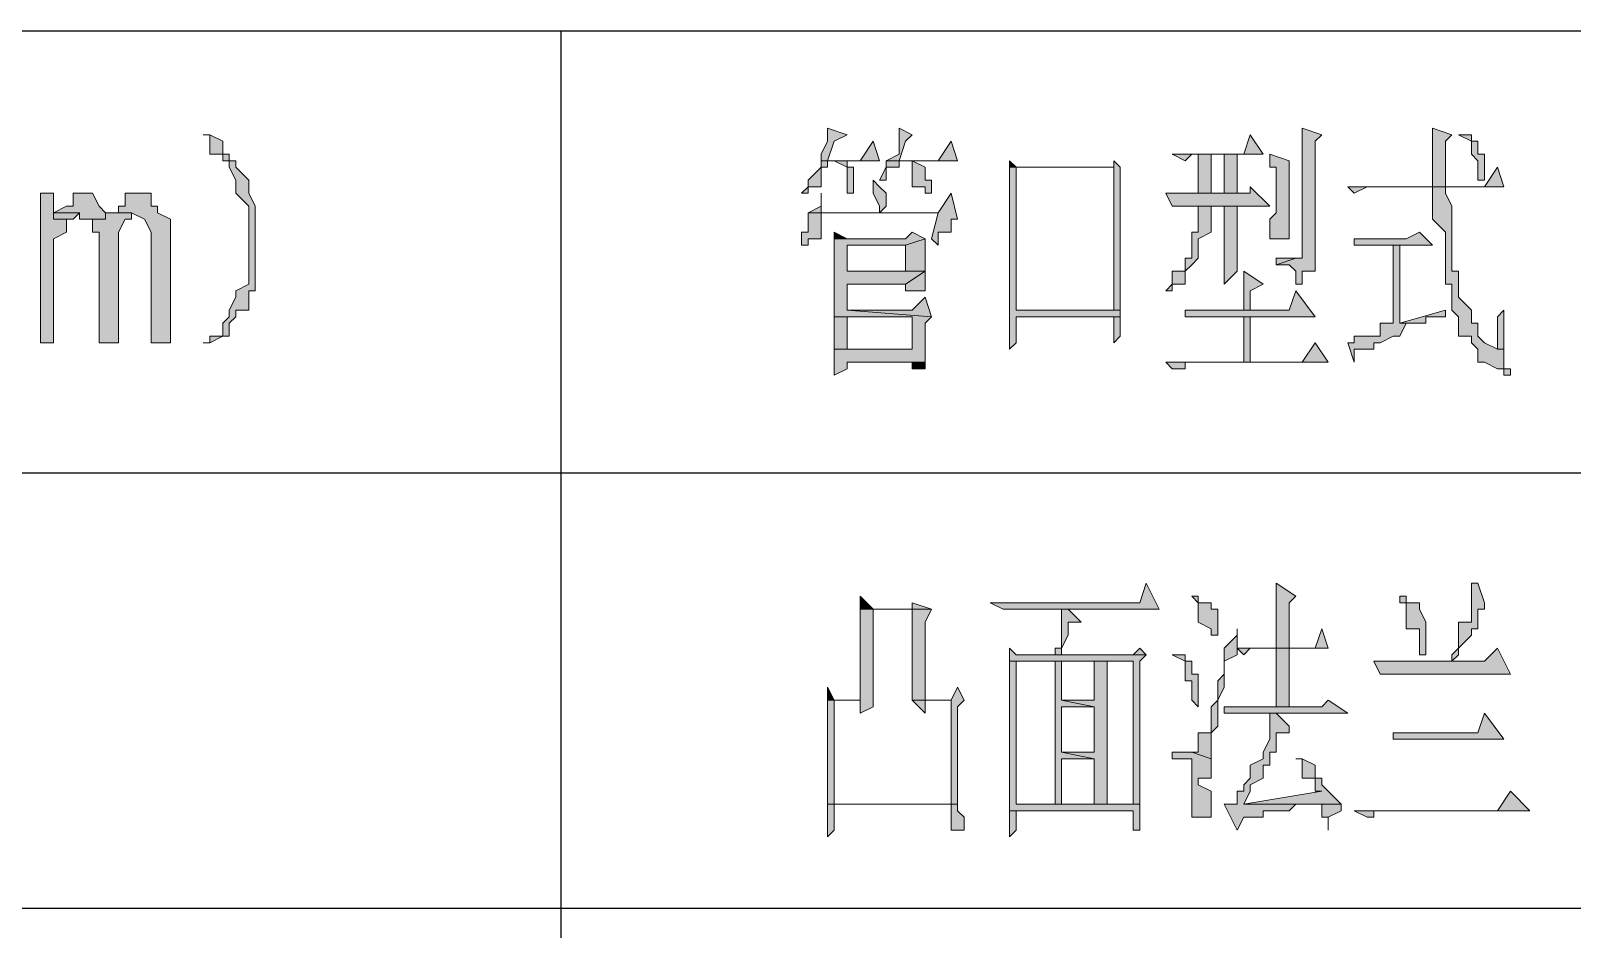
# Model space of a CAD drawing. Header units: millimetres. Extents: x 20 to 821, y 1 to 1134.
# Drawn here: x 694.53 to 737.19, y 788.5 to 813.38 of the extents above; entities that cross this region are included whole.
import ezdxf

# ---------------------------------------------------------------- set-up
doc = ezdxf.new("R2010")
doc.units = ezdxf.units.MM
doc.layers.add('1', color=7, linetype='Continuous')

msp = doc.modelspace()

# ---------------------------------------------------------------- hatches: boundary and pattern name
h = msp.add_hatch(color=0)
h.dxf.hatch_style = 2
h.paths.add_polyline_path([(716.58, 810.681732), (716.58, 810.321732), (716.4, 809.961732), (716.4, 809.781732), (716.58, 809.781732), (716.76, 810.321732), (717.12, 810.501732)])
h = msp.add_hatch(color=0)
h.dxf.hatch_style = 2
h.paths.add_polyline_path([(718.56, 810.681732), (718.56, 809.961732), (718.2, 809.781732), (718.56, 809.781732), (718.74, 810.321732), (718.92, 810.501732)])
h = msp.add_hatch(color=0)
h.dxf.hatch_style = 2
h.paths.add_polyline_path([(729.72, 810.681732), (729.72, 807.081732), (729.54, 807.081732), (729, 806.901732), (729.36, 806.901732), (729.54, 806.721732), (729.54, 806.361732), (729.72, 806.361732), (729.72, 806.721732), (730.08, 806.721732), (730.08, 810.321732), (730.26, 810.501732)])
h = msp.add_hatch(color=0)
h.dxf.hatch_style = 2
h.paths.add_polyline_path([(733.32, 810.681732), (733.32, 809.061732), (733.68, 809.061732), (733.68, 810.321732), (733.86, 810.501732)])
h = msp.add_hatch(color=0)
h.dxf.hatch_style = 2
h.paths.add_polyline_path([(699.3, 810.501732), (699.48, 810.501732), (699.48, 810.321732), (699.48, 809.961732), (699.84, 809.961732), (699.84, 809.781732), (700.02, 809.781732), (700.02, 809.601732), (700.2, 809.241732), (700.2, 808.881732), (700.56, 808.521732), (700.56, 807.621732), (700.56, 807.441732), (700.56, 806.361732), (700.2, 806.181732), (700.2, 806.001732), (700.02, 805.641732), (700.02, 805.461732), (699.84, 805.281732), (699.84, 804.921732), (699.48, 804.921732), (699.48, 804.741732), (699.3, 804.741732), (699.48, 804.741732), (699.84, 804.921732), (700.02, 804.921732), (700.02, 805.281732), (700.2, 805.461732), (700.2, 805.641732), (700.56, 805.641732), (700.56, 806.181732), (700.74, 806.181732), (700.74, 808.521732), (700.56, 808.881732), (700.56, 809.241732), (700.2, 809.601732), (700.2, 809.781732), (700.02, 809.781732), (700.02, 809.961732), (699.84, 809.961732), (699.84, 810.321732), (699.48, 810.501732)])
h = msp.add_hatch(color=0)
h.dxf.hatch_style = 2
h.paths.add_polyline_path([(717.84, 810.321732), (717.48, 809.781732), (716.4, 809.781732), (716.4, 809.601732), (716.04, 809.241732), (716.04, 809.061732), (715.86, 808.881732), (716.04, 808.881732), (716.04, 809.061732), (716.4, 809.061732), (716.4, 809.241732), (716.4, 809.601732), (716.58, 809.601732), (716.58, 809.781732), (716.76, 809.781732), (718.02, 809.781732)])
h = msp.add_hatch(color=0)
h.dxf.hatch_style = 2
h.paths.add_polyline_path([(720, 810.321732), (719.64, 809.781732), (718.2, 809.781732), (718.2, 809.601732), (718.02, 809.241732), (718.2, 809.241732), (718.2, 809.601732), (718.56, 809.601732), (718.56, 809.781732), (720.18, 809.781732)])
h = msp.add_hatch(color=0)
h.dxf.hatch_style = 2
h.paths.add_polyline_path([(728.28, 810.501732), (728.1, 809.961732), (726.12, 809.961732), (726.48, 809.781732), (726.66, 809.961732), (728.64, 809.961732)])
h = msp.add_hatch(color=0)
h.dxf.hatch_style = 2
h.paths.add_polyline_path([(734.04, 810.501732), (734.4, 810.321732), (734.4, 809.961732), (734.58, 809.781732), (734.58, 809.241732), (734.76, 809.241732), (734.76, 809.961732), (734.58, 809.961732), (734.58, 810.321732), (734.4, 810.321732), (734.4, 810.501732)])
h = msp.add_hatch(color=0)
h.dxf.hatch_style = 2
h.paths.add_polyline_path([(717.12, 809.781732), (716.76, 809.781732), (717.12, 809.601732), (717.12, 808.881732), (717.3, 808.881732), (717.3, 809.601732), (717.12, 809.601732)])
h = msp.add_hatch(color=0)
h.dxf.hatch_style = 2
h.paths.add_polyline_path([(718.92, 809.781732), (718.92, 809.061732), (719.28, 809.061732), (719.28, 808.881732), (719.46, 808.881732), (719.46, 809.241732), (719.28, 809.241732), (719.28, 809.601732)])
h = msp.add_hatch(color=0)
h.dxf.hatch_style = 2
h.paths.add_polyline_path([(724.5, 809.781732), (724.5, 809.601732), (721.8, 809.601732), (721.62, 809.601732), (724.5, 809.601732), (724.5, 805.641732), (721.8, 805.641732), (724.68, 805.641732), (724.68, 806.001732), (724.68, 809.601732)])
h = msp.add_hatch(color=0)
h.dxf.hatch_style = 2
h.paths.add_polyline_path([(721.62, 809.781732), (721.62, 809.601732), (721.8, 809.601732)])
h = msp.add_hatch(color=0)
h.dxf.hatch_style = 2
h.paths.add_polyline_path([(726.84, 809.961732), (726.84, 808.881732), (727.2, 808.881732), (727.2, 809.961732), (727.56, 809.961732)])
h = msp.add_hatch(color=0)
h.dxf.hatch_style = 2
h.paths.add_polyline_path([(727.92, 809.961732), (726.84, 809.961732), (727.56, 809.961732), (727.56, 808.881732), (727.92, 808.881732)])
h = msp.add_hatch(color=0)
h.dxf.hatch_style = 2
h.paths.add_polyline_path([(728.82, 809.961732), (728.82, 809.601732), (729, 809.601732), (729, 808.341732), (728.82, 808.161732), (728.82, 807.621732), (729.36, 807.621732), (729.36, 809.781732)])
h = msp.add_hatch(color=0)
h.dxf.hatch_style = 2
h.paths.add_polyline_path([(721.62, 809.601732), (721.62, 804.921732), (721.62, 804.561732), (721.8, 804.741732), (721.8, 805.461732), (724.5, 805.461732), (724.68, 805.461732), (724.68, 805.641732), (721.8, 805.641732), (721.8, 809.601732), (724.5, 809.601732)])
h = msp.add_hatch(color=0)
h.dxf.hatch_style = 2
h.paths.add_polyline_path([(735.12, 809.601732), (734.76, 809.061732), (730.98, 809.061732), (731.16, 808.881732), (731.52, 809.061732), (735.3, 809.061732)])
h = msp.add_hatch(color=0)
h.dxf.hatch_style = 2
h.paths.add_polyline_path([(695.16, 808.881732), (694.8, 808.881732), (694.8, 804.741732), (695.16, 804.741732), (695.16, 806.901732), (695.16, 807.621732), (695.52, 807.801732), (695.52, 808.161732), (695.7, 808.161732), (695.16, 808.161732)])
h = msp.add_hatch(color=0)
h.dxf.hatch_style = 2
h.paths.add_polyline_path([(695.88, 808.881732), (695.7, 808.881732), (695.7, 808.521732), (695.52, 808.521732), (695.16, 808.341732), (695.88, 808.341732), (695.88, 808.161732), (696.6, 808.161732), (696.6, 808.341732), (696.42, 808.521732), (696.24, 808.881732)])
h = msp.add_hatch(color=0)
h.dxf.hatch_style = 2
h.paths.add_polyline_path([(697.68, 808.881732), (697.14, 808.881732), (697.14, 808.521732), (696.96, 808.521732), (696.96, 808.341732), (696.6, 808.341732), (697.32, 808.341732), (697.68, 808.161732), (697.86, 807.801732), (697.86, 804.741732), (698.4, 804.741732), (698.4, 808.161732), (698.04, 808.341732), (698.04, 808.521732), (697.86, 808.521732), (697.86, 808.881732)])
h = msp.add_hatch(color=0)
h.dxf.hatch_style = 2
h.paths.add_polyline_path([(716.4, 808.881732), (716.4, 808.521732), (716.04, 808.341732), (716.4, 808.341732)])
h = msp.add_hatch(color=0)
h.dxf.hatch_style = 2
h.paths.add_polyline_path([(720, 808.881732), (719.64, 808.341732), (716.04, 808.341732), (719.64, 808.341732), (719.46, 807.621732), (719.64, 807.441732), (719.64, 807.801732), (720, 807.801732), (720, 808.161732), (720.18, 808.161732)])
h = msp.add_hatch(color=0)
h.dxf.hatch_style = 2
h.paths.add_polyline_path([(717.84, 809.241732), (717.84, 808.881732), (718.02, 808.521732), (718.02, 808.341732), (718.2, 808.521732), (718.2, 808.881732), (718.02, 809.061732)])
h = msp.add_hatch(color=0)
h.dxf.hatch_style = 2
h.paths.add_polyline_path([(728.28, 809.061732), (728.28, 808.881732), (727.92, 808.881732), (725.94, 808.881732), (726.12, 808.521732), (728.82, 808.521732)])
h = msp.add_hatch(color=0)
h.dxf.hatch_style = 2
h.paths.add_polyline_path([(733.68, 809.061732), (733.32, 809.061732), (733.32, 808.881732), (733.32, 808.161732), (733.68, 807.801732), (733.68, 806.361732), (733.86, 806.361732), (733.86, 805.641732), (734.04, 805.461732), (734.04, 805.281732), (734.04, 804.921732), (734.4, 804.921732), (734.4, 804.741732), (734.58, 804.561732), (734.58, 804.201732), (734.76, 804.201732), (735.12, 804.021732), (735.3, 804.021732), (735.3, 803.841732), (735.48, 803.841732), (735.48, 804.021732), (735.3, 804.021732), (735.3, 804.201732), (735.3, 804.561732), (735.12, 804.561732), (734.76, 804.741732), (734.58, 804.921732), (734.58, 805.281732), (734.4, 805.281732), (734.4, 805.641732), (734.04, 806.001732), (734.04, 806.721732), (733.86, 806.721732), (733.86, 808.521732), (733.68, 808.881732)])
h = msp.add_hatch(color=0)
h.dxf.hatch_style = 2
h.paths.add_polyline_path([(727.2, 808.521732), (726.84, 808.521732), (726.84, 808.341732), (726.84, 807.801732), (726.66, 807.801732), (726.66, 807.081732), (726.48, 807.081732), (726.48, 806.721732), (726.12, 806.721732), (726.12, 806.361732), (725.94, 806.181732), (726.12, 806.181732), (726.12, 806.361732), (726.48, 806.361732), (726.48, 806.721732), (726.66, 806.901732), (726.84, 807.081732), (726.84, 807.621732), (727.2, 807.801732)])
h = msp.add_hatch(color=0)
h.dxf.hatch_style = 2
h.paths.add_polyline_path([(727.92, 808.521732), (727.56, 808.521732), (727.56, 807.621732), (727.56, 806.361732), (727.92, 806.721732)])
h = msp.add_hatch(color=0)
h.dxf.hatch_style = 2
h.paths.add_polyline_path([(695.16, 808.341732), (695.16, 808.161732), (695.7, 808.161732), (695.88, 808.341732)])
h = msp.add_hatch(color=0)
h.dxf.hatch_style = 2
h.paths.add_polyline_path([(696.6, 808.341732), (696.6, 808.161732), (696.24, 808.161732), (696.24, 807.801732), (696.42, 807.801732), (696.42, 804.741732), (696.96, 804.741732), (696.96, 807.801732), (697.14, 808.161732), (697.32, 808.161732), (697.32, 808.341732)])
h = msp.add_hatch(color=0)
h.dxf.hatch_style = 2
h.paths.add_polyline_path([(716.04, 808.341732), (716.04, 807.801732), (715.86, 807.801732), (715.86, 807.441732), (716.04, 807.441732), (716.04, 807.621732), (716.4, 807.621732), (716.4, 808.341732), (719.64, 808.341732)])
h = msp.add_hatch(color=0)
h.dxf.hatch_style = 2
h.paths.add_polyline_path([(716.76, 807.801732), (716.76, 807.621732), (717.12, 807.621732)])
h = msp.add_hatch(color=0)
h.dxf.hatch_style = 2
h.paths.add_polyline_path([(718.92, 807.801732), (718.74, 807.621732), (716.76, 807.621732), (716.76, 807.441732), (716.76, 805.461732), (718.92, 805.461732), (718.92, 804.561732), (717.12, 804.561732), (716.76, 804.561732), (716.76, 804.201732), (716.76, 803.841732), (717.12, 804.021732), (717.12, 804.201732), (718.92, 804.201732), (719.28, 804.201732), (719.28, 804.561732), (719.28, 805.281732), (719.46, 805.461732), (717.12, 805.641732), (717.12, 806.361732), (718.74, 806.361732), (719.28, 806.721732), (717.12, 806.721732), (717.12, 807.441732), (718.74, 807.441732), (719.28, 807.621732)])
h = msp.add_hatch(color=0)
h.dxf.hatch_style = 2
h.paths.add_polyline_path([(719.28, 807.621732), (718.74, 807.441732), (718.74, 806.721732), (717.12, 806.721732), (719.28, 806.721732), (719.28, 807.441732)])
h = msp.add_hatch(color=0)
h.dxf.hatch_style = 2
h.paths.add_polyline_path([(732.96, 807.801732), (732.6, 807.621732), (731.16, 807.621732), (731.16, 807.441732), (733.32, 807.441732)])
h = msp.add_hatch(color=0)
h.dxf.hatch_style = 2
h.paths.add_polyline_path([(732.42, 807.441732), (732.24, 807.441732), (732.24, 805.281732), (731.88, 805.281732), (731.88, 804.921732), (731.16, 804.921732), (731.16, 804.741732), (730.98, 804.741732), (731.16, 804.201732), (731.16, 804.561732), (731.52, 804.561732), (731.7, 804.561732), (731.7, 804.741732), (731.88, 804.741732), (732.24, 804.921732), (732.42, 804.921732), (732.6, 805.281732), (732.96, 805.281732), (732.42, 805.281732)])
h = msp.add_hatch(color=0)
h.dxf.hatch_style = 2
h.paths.add_polyline_path([(719.28, 806.721732), (718.74, 806.361732), (718.74, 806.181732), (719.28, 806.181732)])
h = msp.add_hatch(color=0)
h.dxf.hatch_style = 2
h.paths.add_polyline_path([(728.1, 806.721732), (728.1, 805.641732), (728.28, 805.641732), (728.28, 806.181732), (728.64, 806.361732)])
h = msp.add_hatch(color=0)
h.dxf.hatch_style = 2
h.paths.add_polyline_path([(729, 807.081732), (729, 806.901732), (729.54, 807.081732)])
h = msp.add_hatch(color=0)
h.dxf.hatch_style = 2
h.paths.add_polyline_path([(719.28, 806.001732), (718.92, 805.641732), (717.12, 805.641732), (719.46, 805.461732)])
h = msp.add_hatch(color=0)
h.dxf.hatch_style = 2
h.paths.add_polyline_path([(729.54, 806.181732), (729.36, 805.641732), (726.48, 805.641732), (726.48, 805.461732), (730.08, 805.461732)])
h = msp.add_hatch(color=0)
h.dxf.hatch_style = 2
h.paths.add_polyline_path([(716.76, 805.461732), (716.76, 804.561732), (717.12, 804.561732), (717.12, 805.461732), (718.92, 805.461732)])
h = msp.add_hatch(color=0)
h.dxf.hatch_style = 2
h.paths.add_polyline_path([(724.68, 805.461732), (724.5, 805.461732), (724.5, 804.741732), (724.68, 804.921732)])
h = msp.add_hatch(color=0)
h.dxf.hatch_style = 2
h.paths.add_polyline_path([(728.1, 804.201732), (728.28, 804.201732), (728.28, 805.461732), (728.1, 805.461732)])
h = msp.add_hatch(color=0)
h.dxf.hatch_style = 2
h.paths.add_polyline_path([(733.68, 805.641732), (732.42, 805.281732), (733.14, 805.281732), (733.14, 805.461732), (733.68, 805.461732)])
h = msp.add_hatch(color=0)
h.dxf.hatch_style = 2
h.paths.add_polyline_path([(735.3, 805.641732), (735.12, 805.461732), (735.12, 804.561732), (735.3, 804.561732)])
h = msp.add_hatch(color=0)
h.dxf.hatch_style = 2
h.paths.add_polyline_path([(730.08, 804.741732), (729.72, 804.201732), (725.94, 804.201732), (726.12, 804.021732), (726.48, 804.021732), (726.48, 804.201732), (730.44, 804.201732)])
h = msp.add_hatch(color=0)
h.dxf.hatch_style = 2
h.paths.add_polyline_path([(719.28, 804.201732), (718.92, 804.201732), (718.92, 804.021732), (719.28, 804.021732)])
h = msp.add_hatch(color=0)
h.dxf.hatch_style = 2
h.paths.add_polyline_path([(725.4, 798.081732), (725.22, 797.541732), (721.08, 797.541732), (721.44, 797.361732), (725.76, 797.361732)])
h = msp.add_hatch(color=0)
h.dxf.hatch_style = 2
h.paths.add_polyline_path([(729, 798.081732), (729, 796.281732), (729.36, 796.281732), (729.36, 797.541732), (729.54, 797.721732)])
h = msp.add_hatch(color=0)
h.dxf.hatch_style = 2
h.paths.add_polyline_path([(734.58, 798.081732), (734.4, 798.081732), (734.4, 797.721732), (734.4, 797.001732), (734.04, 797.001732), (734.04, 796.281732), (733.86, 796.101732), (733.86, 795.921732), (734.04, 796.101732), (734.04, 796.281732), (734.4, 796.641732), (734.4, 796.821732), (734.58, 796.821732), (734.58, 797.361732), (734.76, 797.361732), (734.76, 797.541732)])
h = msp.add_hatch(color=0)
h.dxf.hatch_style = 2
h.paths.add_polyline_path([(718.92, 797.541732), (718.92, 797.361732), (717.84, 797.361732), (717.48, 797.361732), (717.48, 797.001732), (717.48, 794.841732), (716.76, 794.841732), (716.58, 794.841732), (717.48, 794.841732), (717.48, 794.481732), (717.84, 794.661732), (717.84, 797.361732), (718.92, 797.361732), (719.46, 797.361732)])
h = msp.add_hatch(color=0)
h.dxf.hatch_style = 2
h.paths.add_polyline_path([(717.48, 797.721732), (717.48, 797.361732), (717.84, 797.361732)])
h = msp.add_hatch(color=0)
h.dxf.hatch_style = 2
h.paths.add_polyline_path([(719.46, 797.361732), (718.92, 797.361732), (718.92, 794.841732), (719.28, 794.841732), (719.28, 797.001732)])
h = msp.add_hatch(color=0)
h.dxf.hatch_style = 2
h.paths.add_polyline_path([(723.24, 797.361732), (723.06, 797.361732), (723.06, 797.001732), (723.06, 796.281732), (722.88, 796.281732), (722.88, 796.101732), (723.06, 796.101732), (723.06, 796.281732), (723.24, 796.641732), (723.24, 797.001732), (723.6, 797.001732)])
h = msp.add_hatch(color=0)
h.dxf.hatch_style = 2
h.paths.add_polyline_path([(726.66, 797.721732), (726.84, 797.541732), (726.84, 797.001732), (727.2, 796.821732), (727.2, 796.641732), (727.38, 796.641732), (727.38, 797.361732), (727.2, 797.361732), (727.2, 797.541732), (726.84, 797.541732), (726.84, 797.721732)])
h = msp.add_hatch(color=0)
h.dxf.hatch_style = 2
h.paths.add_polyline_path([(732.42, 797.721732), (732.42, 797.541732), (732.6, 797.541732), (732.6, 796.821732), (732.96, 796.821732), (732.96, 796.101732), (733.14, 796.101732), (733.14, 797.001732), (732.96, 797.361732), (732.96, 797.541732), (732.6, 797.541732), (732.6, 797.721732)])
h = msp.add_hatch(color=0)
h.dxf.hatch_style = 2
h.paths.add_polyline_path([(727.92, 796.821732), (727.92, 796.641732), (727.56, 796.281732), (727.56, 795.561732), (727.38, 795.381732), (727.38, 794.841732), (727.2, 794.661732), (727.2, 793.941732), (726.84, 793.941732), (726.84, 793.401732), (726.66, 793.401732), (727.2, 793.221732), (727.2, 793.941732), (727.38, 794.121732), (727.38, 794.841732), (727.56, 795.201732), (727.56, 795.921732), (727.92, 796.101732)])
h = msp.add_hatch(color=0)
h.dxf.hatch_style = 2
h.paths.add_polyline_path([(730.26, 796.821732), (730.08, 796.281732), (727.92, 796.281732), (728.1, 796.101732), (728.28, 796.281732), (730.44, 796.281732)])
h = msp.add_hatch(color=0)
h.dxf.hatch_style = 2
h.paths.add_polyline_path([(721.62, 796.281732), (721.62, 795.921732), (723.96, 795.921732), (725.04, 795.921732), (725.04, 791.961732), (724.32, 791.961732), (725.22, 791.961732), (725.22, 794.661732), (725.22, 794.841732), (725.22, 795.921732), (725.4, 796.101732), (721.8, 796.101732)])
h = msp.add_hatch(color=0)
h.dxf.hatch_style = 2
h.paths.add_polyline_path([(725.22, 796.281732), (725.04, 796.101732), (721.8, 796.101732), (725.4, 796.101732)])
h = msp.add_hatch(color=0)
h.dxf.hatch_style = 2
h.paths.add_polyline_path([(726.12, 796.101732), (726.48, 795.921732), (726.48, 795.381732), (726.66, 795.381732), (726.66, 794.841732), (726.84, 794.661732), (726.84, 795.561732), (726.66, 795.561732), (726.66, 795.921732), (726.48, 795.921732), (726.48, 796.101732)])
h = msp.add_hatch(color=0)
h.dxf.hatch_style = 2
h.paths.add_polyline_path([(729, 794.661732), (729.36, 794.661732), (729.36, 796.281732), (729, 796.281732)])
h = msp.add_hatch(color=0)
h.dxf.hatch_style = 2
h.paths.add_polyline_path([(735.12, 796.281732), (734.76, 795.921732), (731.7, 795.921732), (731.88, 795.561732), (735.48, 795.561732)])
h = msp.add_hatch(color=0)
h.dxf.hatch_style = 2
h.paths.add_polyline_path([(721.62, 795.921732), (721.62, 791.781732), (725.04, 791.781732), (725.04, 791.241732), (725.22, 791.241732), (725.22, 791.601732), (725.22, 791.961732), (724.32, 791.961732), (721.8, 791.961732), (721.8, 795.921732), (723.96, 795.921732)])
h = msp.add_hatch(color=0)
h.dxf.hatch_style = 2
h.paths.add_polyline_path([(723.06, 795.921732), (722.88, 795.921732), (722.88, 791.961732), (721.8, 791.961732), (723.06, 791.961732), (723.06, 793.221732), (723.96, 793.221732), (723.06, 793.401732), (723.06, 794.661732), (723.96, 794.661732), (723.06, 794.841732)])
h = msp.add_hatch(color=0)
h.dxf.hatch_style = 2
h.paths.add_polyline_path([(723.96, 795.921732), (723.96, 794.841732), (723.06, 794.841732), (723.96, 794.661732), (723.96, 793.401732), (723.06, 793.401732), (723.96, 793.221732), (723.96, 791.961732), (723.06, 791.961732), (724.32, 791.961732), (724.32, 795.921732), (725.04, 795.921732)])
h = msp.add_hatch(color=0)
h.dxf.hatch_style = 2
h.paths.add_polyline_path([(716.58, 795.201732), (716.58, 794.841732), (716.76, 794.841732)])
h = msp.add_hatch(color=0)
h.dxf.hatch_style = 2
h.paths.add_polyline_path([(720.18, 795.201732), (720, 794.841732), (718.92, 794.841732), (720, 794.841732), (720, 791.961732), (716.76, 791.961732), (720.18, 791.961732), (720.18, 792.321732), (720.18, 794.661732), (720.36, 794.841732)])
h = msp.add_hatch(color=0)
h.dxf.hatch_style = 2
h.paths.add_polyline_path([(716.58, 794.841732), (716.58, 791.961732), (720, 791.961732), (720, 791.241732), (720.36, 791.241732), (720.36, 791.601732), (720.18, 791.781732), (720.18, 791.961732), (716.76, 791.961732), (716.76, 794.841732), (717.48, 794.841732)])
h = msp.add_hatch(color=0)
h.dxf.hatch_style = 2
h.paths.add_polyline_path([(718.92, 794.841732), (719.28, 794.481732), (719.28, 794.841732), (720, 794.841732)])
h = msp.add_hatch(color=0)
h.dxf.hatch_style = 2
h.paths.add_polyline_path([(730.44, 794.841732), (730.26, 794.661732), (727.56, 794.661732), (727.56, 794.481732), (730.98, 794.481732)])
h = msp.add_hatch(color=0)
h.dxf.hatch_style = 2
h.paths.add_polyline_path([(729, 794.481732), (728.82, 794.481732), (728.82, 794.121732), (728.82, 793.761732), (728.64, 793.401732), (728.64, 793.221732), (728.28, 793.041732), (728.28, 792.681732), (728.1, 792.501732), (728.1, 792.321732), (727.92, 792.321732), (727.92, 791.961732), (727.56, 791.961732), (727.92, 791.241732), (728.1, 791.601732), (728.64, 791.601732), (728.64, 791.781732), (729.36, 791.781732), (729.54, 791.961732), (729.72, 791.961732), (728.1, 791.961732), (728.28, 792.321732), (728.28, 792.501732), (728.64, 792.681732), (728.64, 793.041732), (728.82, 793.041732), (728.82, 793.401732), (729, 793.401732), (729, 793.941732), (729.36, 793.941732), (729.36, 794.121732)])
h = msp.add_hatch(color=0)
h.dxf.hatch_style = 2
h.paths.add_polyline_path([(734.76, 794.481732), (734.58, 793.941732), (732.24, 793.941732), (732.24, 793.761732), (735.3, 793.761732)])
h = msp.add_hatch(color=0)
h.dxf.hatch_style = 2
h.paths.add_polyline_path([(726.12, 793.401732), (726.12, 793.221732), (726.48, 793.221732), (726.66, 793.221732), (726.66, 793.041732), (726.66, 791.601732), (726.84, 791.601732), (727.2, 791.601732), (727.2, 791.781732), (727.2, 792.321732), (726.84, 792.501732), (726.84, 792.681732), (727.2, 792.681732), (727.2, 793.221732), (726.66, 793.401732)])
h = msp.add_hatch(color=0)
h.dxf.hatch_style = 2
h.paths.add_polyline_path([(729.54, 793.221732), (729.72, 793.221732), (729.72, 793.041732), (729.72, 792.681732), (730.08, 792.681732), (730.08, 792.321732), (730.26, 792.321732), (728.1, 791.961732), (730.8, 791.961732), (730.44, 792.321732), (730.26, 792.501732), (730.26, 792.681732), (730.08, 792.681732), (730.08, 793.041732), (729.72, 793.221732)])
h = msp.add_hatch(color=0)
h.dxf.hatch_style = 2
h.paths.add_polyline_path([(735.48, 792.321732), (735.12, 791.781732), (731.16, 791.781732), (731.52, 791.601732), (731.7, 791.601732), (731.7, 791.781732), (736.02, 791.781732)])
h = msp.add_hatch(color=0)
h.dxf.hatch_style = 2
h.paths.add_polyline_path([(716.58, 791.961732), (716.58, 791.061732), (716.76, 791.241732), (716.76, 791.961732), (720, 791.961732)])
h = msp.add_hatch(color=0)
h.dxf.hatch_style = 2
h.paths.add_polyline_path([(721.62, 791.781732), (721.62, 791.061732), (721.8, 791.241732), (721.8, 791.781732), (725.04, 791.781732)])
h = msp.add_hatch(color=0)
h.dxf.hatch_style = 2
h.paths.add_polyline_path([(730.8, 791.961732), (730.26, 791.961732), (730.26, 791.781732), (730.26, 791.601732), (730.44, 791.601732), (730.44, 791.241732), (730.44, 791.601732), (730.8, 791.781732)])

# ---------------------------------------------------------------- linework, layer by layer
at = {"layer": '1', "color": 0, "lineweight": 25}
for points in [[(557.64, 813.381732), (821.16, 813.381732)], [(709.2, 813.381732), (709.2, 728.061732)], [(557.64, 801.141732), (821.16, 801.141732)], [(557.64, 789.081732), (821.16, 789.081732)]]:
    msp.add_lwpolyline(points, dxfattribs=at)
at = {"layer": '1', "color": 0, "lineweight": 5}
for points in [[(716.58, 810.681732), (716.58, 810.321732), (716.4, 809.961732), (716.4, 809.781732), (716.58, 809.781732), (716.76, 810.321732), (717.12, 810.501732), (716.58, 810.681732)], [(718.56, 810.681732), (718.56, 809.961732), (718.2, 809.781732), (718.56, 809.781732), (718.74, 810.321732), (718.92, 810.501732), (718.56, 810.681732)], [(729.72, 810.681732), (729.72, 807.081732), (729.54, 807.081732), (729, 806.901732), (729.36, 806.901732), (729.54, 806.721732), (729.54, 806.361732), (729.72, 806.361732), (729.72, 806.721732), (730.08, 806.721732), (730.08, 810.321732), (730.26, 810.501732), (729.72, 810.681732)], [(733.32, 810.681732), (733.32, 809.061732), (733.68, 809.061732), (733.68, 810.321732), (733.86, 810.501732), (733.32, 810.681732)], [(699.3, 810.501732), (699.48, 810.501732), (699.48, 810.321732), (699.48, 809.961732), (699.84, 809.961732), (699.84, 809.781732), (700.02, 809.781732), (700.02, 809.601732), (700.2, 809.241732), (700.2, 808.881732), (700.56, 808.521732), (700.56, 807.621732), (700.56, 807.441732), (700.56, 806.361732), (700.2, 806.181732), (700.2, 806.001732), (700.02, 805.641732), (700.02, 805.461732), (699.84, 805.281732), (699.84, 804.921732), (699.48, 804.921732), (699.48, 804.741732), (699.3, 804.741732), (699.48, 804.741732), (699.84, 804.921732), (700.02, 804.921732), (700.02, 805.281732), (700.2, 805.461732), (700.2, 805.641732), (700.56, 805.641732), (700.56, 806.181732), (700.74, 806.181732), (700.74, 808.521732), (700.56, 808.881732), (700.56, 809.241732), (700.2, 809.601732), (700.2, 809.781732), (700.02, 809.781732), (700.02, 809.961732), (699.84, 809.961732), (699.84, 810.321732), (699.48, 810.501732), (699.3, 810.501732)], [(717.84, 810.321732), (717.48, 809.781732), (716.4, 809.781732), (716.4, 809.601732), (716.04, 809.241732), (716.04, 809.061732), (715.86, 808.881732), (716.04, 808.881732), (716.04, 809.061732), (716.4, 809.061732), (716.4, 809.241732), (716.4, 809.601732), (716.58, 809.601732), (716.58, 809.781732), (716.76, 809.781732), (718.02, 809.781732), (717.84, 810.321732)], [(720, 810.321732), (719.64, 809.781732), (718.2, 809.781732), (718.2, 809.601732), (718.02, 809.241732), (718.2, 809.241732), (718.2, 809.601732), (718.56, 809.601732), (718.56, 809.781732), (720.18, 809.781732), (720, 810.321732)], [(728.28, 810.501732), (728.1, 809.961732), (726.12, 809.961732), (726.48, 809.781732), (726.66, 809.961732), (728.64, 809.961732), (728.28, 810.501732)], [(734.04, 810.501732), (734.4, 810.321732), (734.4, 809.961732), (734.58, 809.781732), (734.58, 809.241732), (734.76, 809.241732), (734.76, 809.961732), (734.58, 809.961732), (734.58, 810.321732), (734.4, 810.321732), (734.4, 810.501732), (734.04, 810.501732)], [(717.12, 809.781732), (716.76, 809.781732), (717.12, 809.601732), (717.12, 808.881732), (717.3, 808.881732), (717.3, 809.601732), (717.12, 809.601732), (717.12, 809.781732)], [(718.92, 809.781732), (718.92, 809.061732), (719.28, 809.061732), (719.28, 808.881732), (719.46, 808.881732), (719.46, 809.241732), (719.28, 809.241732), (719.28, 809.601732), (718.92, 809.781732)], [(724.5, 809.781732), (724.5, 809.601732), (721.8, 809.601732), (721.62, 809.601732), (724.5, 809.601732), (724.5, 805.641732), (721.8, 805.641732), (724.68, 805.641732), (724.68, 806.001732), (724.68, 809.601732), (724.5, 809.781732)], [(721.62, 809.781732), (721.62, 809.601732), (721.8, 809.601732), (721.62, 809.781732)], [(726.84, 809.961732), (726.84, 808.881732), (727.2, 808.881732), (727.2, 809.961732), (727.56, 809.961732), (726.84, 809.961732)], [(727.92, 809.961732), (726.84, 809.961732), (727.56, 809.961732), (727.56, 808.881732), (727.92, 808.881732), (727.92, 809.961732)], [(728.82, 809.961732), (728.82, 809.601732), (729, 809.601732), (729, 808.341732), (728.82, 808.161732), (728.82, 807.621732), (729.36, 807.621732), (729.36, 809.781732), (728.82, 809.961732)], [(721.62, 809.601732), (721.62, 804.921732), (721.62, 804.921732), (721.62, 804.561732), (721.8, 804.741732), (721.8, 805.461732), (724.5, 805.461732), (724.68, 805.461732), (724.68, 805.641732), (721.8, 805.641732), (721.8, 809.601732), (724.5, 809.601732), (721.62, 809.601732)], [(735.12, 809.601732), (734.76, 809.061732), (730.98, 809.061732), (731.16, 808.881732), (731.52, 809.061732), (735.3, 809.061732), (735.12, 809.601732)], [(695.16, 808.881732), (694.8, 808.881732), (694.8, 804.741732), (695.16, 804.741732), (695.16, 806.901732), (695.16, 807.621732), (695.52, 807.801732), (695.52, 808.161732), (695.7, 808.161732), (695.16, 808.161732), (695.16, 808.881732)], [(695.88, 808.881732), (695.7, 808.881732), (695.7, 808.521732), (695.52, 808.521732), (695.16, 808.341732), (695.88, 808.341732), (695.88, 808.161732), (696.6, 808.161732), (696.6, 808.341732), (696.42, 808.521732), (696.24, 808.881732), (695.88, 808.881732)], [(697.68, 808.881732), (697.14, 808.881732), (697.14, 808.521732), (696.96, 808.521732), (696.96, 808.341732), (696.6, 808.341732), (697.32, 808.341732), (697.68, 808.161732), (697.86, 807.801732), (697.86, 804.741732), (698.4, 804.741732), (698.4, 808.161732), (698.4, 808.161732), (698.04, 808.341732), (698.04, 808.521732), (697.86, 808.521732), (697.86, 808.881732), (697.68, 808.881732)], [(716.4, 808.881732), (716.4, 808.521732), (716.04, 808.341732), (716.4, 808.341732), (716.4, 808.881732)], [(720, 808.881732), (719.64, 808.341732), (716.04, 808.341732), (719.64, 808.341732), (719.46, 807.621732), (719.64, 807.441732), (719.64, 807.801732), (720, 807.801732), (720, 808.161732), (720.18, 808.161732), (720, 808.881732)], [(717.84, 809.241732), (717.84, 808.881732), (718.02, 808.521732), (718.02, 808.341732), (718.2, 808.521732), (718.2, 808.881732), (718.02, 809.061732), (717.84, 809.241732)], [(728.28, 809.061732), (728.28, 808.881732), (727.92, 808.881732), (725.94, 808.881732), (726.12, 808.521732), (728.82, 808.521732), (728.28, 809.061732)], [(733.68, 809.061732), (733.32, 809.061732), (733.32, 808.881732), (733.32, 808.161732), (733.68, 807.801732), (733.68, 806.361732), (733.86, 806.361732), (733.86, 805.641732), (734.04, 805.461732), (734.04, 805.281732), (734.04, 805.281732), (734.04, 804.921732), (734.4, 804.921732), (734.4, 804.741732), (734.58, 804.561732), (734.58, 804.201732), (734.76, 804.201732), (735.12, 804.021732), (735.3, 804.021732), (735.3, 803.841732), (735.48, 803.841732), (735.48, 804.021732), (735.3, 804.021732), (735.3, 804.201732), (735.3, 804.561732), (735.12, 804.561732), (734.76, 804.741732), (734.58, 804.921732), (734.58, 805.281732), (734.4, 805.281732), (734.4, 805.641732), (734.04, 806.001732), (734.04, 806.721732), (733.86, 806.721732), (733.86, 808.521732), (733.68, 808.881732), (733.68, 809.061732)], [(727.2, 808.521732), (726.84, 808.521732), (726.84, 808.341732), (726.84, 807.801732), (726.66, 807.801732), (726.66, 807.081732), (726.48, 807.081732), (726.48, 806.721732), (726.12, 806.721732), (726.12, 806.361732), (725.94, 806.181732), (726.12, 806.181732), (726.12, 806.361732), (726.48, 806.361732), (726.48, 806.721732), (726.66, 806.901732), (726.84, 807.081732), (726.84, 807.621732), (727.2, 807.801732), (727.2, 808.521732)], [(727.92, 808.521732), (727.56, 808.521732), (727.56, 807.621732), (727.56, 806.361732), (727.92, 806.721732), (727.92, 808.521732)], [(695.16, 808.341732), (695.16, 808.161732), (695.7, 808.161732), (695.88, 808.341732), (695.16, 808.341732)], [(696.6, 808.341732), (696.6, 808.161732), (696.24, 808.161732), (696.24, 807.801732), (696.42, 807.801732), (696.42, 804.741732), (696.96, 804.741732), (696.96, 807.801732), (697.14, 808.161732), (697.32, 808.161732), (697.32, 808.341732), (696.6, 808.341732)], [(716.04, 808.341732), (716.04, 807.801732), (715.86, 807.801732), (715.86, 807.441732), (716.04, 807.441732), (716.04, 807.621732), (716.4, 807.621732), (716.4, 808.341732), (719.64, 808.341732), (716.04, 808.341732)], [(716.76, 807.801732), (716.76, 807.621732), (717.12, 807.621732), (716.76, 807.801732)], [(718.92, 807.801732), (718.74, 807.621732), (716.76, 807.621732), (716.76, 807.441732), (716.76, 805.461732), (718.92, 805.461732), (718.92, 804.561732), (717.12, 804.561732), (716.76, 804.561732), (716.76, 804.201732), (716.76, 803.841732), (717.12, 804.021732), (717.12, 804.201732), (718.92, 804.201732), (719.28, 804.201732), (719.28, 804.561732), (719.28, 805.281732), (719.46, 805.461732), (717.12, 805.641732), (717.12, 806.361732), (718.74, 806.361732), (719.28, 806.721732), (717.12, 806.721732), (717.12, 807.441732), (718.74, 807.441732), (719.28, 807.621732), (718.92, 807.801732)], [(719.28, 807.621732), (718.74, 807.441732), (718.74, 806.721732), (717.12, 806.721732), (719.28, 806.721732), (719.28, 807.441732), (719.28, 807.621732)], [(732.96, 807.801732), (732.6, 807.621732), (731.16, 807.621732), (731.16, 807.441732), (733.32, 807.441732), (732.96, 807.801732)], [(732.42, 807.441732), (732.24, 807.441732), (732.24, 805.281732), (731.88, 805.281732), (731.88, 804.921732), (731.16, 804.921732), (731.16, 804.741732), (730.98, 804.741732), (731.16, 804.201732), (731.16, 804.561732), (731.52, 804.561732), (731.7, 804.561732), (731.7, 804.741732), (731.88, 804.741732), (732.24, 804.921732), (732.24, 804.921732), (732.42, 804.921732), (732.6, 805.281732), (732.96, 805.281732), (732.42, 805.281732), (732.42, 807.441732)], [(719.28, 806.721732), (718.74, 806.361732), (718.74, 806.181732), (719.28, 806.181732), (719.28, 806.721732)], [(728.1, 806.721732), (728.1, 805.641732), (728.28, 805.641732), (728.28, 806.181732), (728.64, 806.361732), (728.1, 806.721732)], [(729, 807.081732), (729, 806.901732), (729.54, 807.081732), (729, 807.081732)], [(719.28, 806.001732), (718.92, 805.641732), (717.12, 805.641732), (719.46, 805.461732), (719.28, 806.001732)], [(729.54, 806.181732), (729.36, 805.641732), (726.48, 805.641732), (726.48, 805.461732), (730.08, 805.461732), (729.54, 806.181732)], [(716.76, 805.461732), (716.76, 804.561732), (717.12, 804.561732), (717.12, 805.461732), (718.92, 805.461732), (716.76, 805.461732)], [(724.68, 805.461732), (724.5, 805.461732), (724.5, 804.741732), (724.68, 804.921732), (724.68, 805.461732)], [(728.1, 804.201732), (728.28, 804.201732), (728.28, 805.461732), (728.1, 805.461732), (728.1, 804.201732)], [(733.68, 805.641732), (732.42, 805.281732), (733.14, 805.281732), (733.14, 805.461732), (733.68, 805.461732), (733.68, 805.641732)], [(735.3, 805.641732), (735.12, 805.461732), (735.12, 804.561732), (735.3, 804.561732), (735.3, 805.641732)], [(730.08, 804.741732), (729.72, 804.201732), (725.94, 804.201732), (726.12, 804.021732), (726.48, 804.021732), (726.48, 804.201732), (730.44, 804.201732), (730.08, 804.741732)], [(719.28, 804.201732), (718.92, 804.201732), (718.92, 804.021732), (719.28, 804.021732), (719.28, 804.201732)], [(725.4, 798.081732), (725.22, 797.541732), (721.08, 797.541732), (721.44, 797.361732), (725.76, 797.361732), (725.4, 798.081732)], [(729, 798.081732), (729, 796.281732), (729.36, 796.281732), (729.36, 797.541732), (729.54, 797.721732), (729, 798.081732)], [(734.58, 798.081732), (734.4, 798.081732), (734.4, 797.721732), (734.4, 797.001732), (734.04, 797.001732), (734.04, 796.281732), (733.86, 796.101732), (733.86, 795.921732), (734.04, 796.101732), (734.04, 796.281732), (734.4, 796.641732), (734.4, 796.821732), (734.58, 796.821732), (734.58, 797.361732), (734.58, 797.361732), (734.76, 797.361732), (734.76, 797.541732), (734.58, 798.081732)], [(718.92, 797.541732), (718.92, 797.361732), (717.84, 797.361732), (717.48, 797.361732), (717.48, 797.001732), (717.48, 794.841732), (716.76, 794.841732), (716.58, 794.841732), (717.48, 794.841732), (717.48, 794.481732), (717.84, 794.661732), (717.84, 797.361732), (718.92, 797.361732), (719.46, 797.361732), (718.92, 797.541732)], [(717.48, 797.721732), (717.48, 797.361732), (717.84, 797.361732), (717.48, 797.721732)], [(719.46, 797.361732), (718.92, 797.361732), (718.92, 794.841732), (719.28, 794.841732), (719.28, 797.001732), (719.46, 797.361732)], [(723.24, 797.361732), (723.06, 797.361732), (723.06, 797.001732), (723.06, 796.281732), (722.88, 796.281732), (722.88, 796.101732), (723.06, 796.101732), (723.06, 796.281732), (723.24, 796.641732), (723.24, 797.001732), (723.6, 797.001732), (723.24, 797.361732)], [(726.66, 797.721732), (726.84, 797.541732), (726.84, 797.001732), (727.2, 796.821732), (727.2, 796.641732), (727.38, 796.641732), (727.38, 797.361732), (727.2, 797.361732), (727.2, 797.541732), (726.84, 797.541732), (726.84, 797.721732), (726.66, 797.721732)], [(732.42, 797.721732), (732.42, 797.541732), (732.6, 797.541732), (732.6, 796.821732), (732.96, 796.821732), (732.96, 796.101732), (733.14, 796.101732), (733.14, 797.001732), (732.96, 797.361732), (732.96, 797.541732), (732.6, 797.541732), (732.6, 797.721732), (732.42, 797.721732)], [(727.92, 796.821732), (727.92, 796.641732), (727.56, 796.281732), (727.56, 795.561732), (727.38, 795.381732), (727.38, 794.841732), (727.2, 794.661732), (727.2, 793.941732), (726.84, 793.941732), (726.84, 793.401732), (726.66, 793.401732), (726.66, 793.401732), (727.2, 793.221732), (727.2, 793.941732), (727.38, 794.121732), (727.38, 794.841732), (727.56, 795.201732), (727.56, 795.921732), (727.92, 796.101732), (727.92, 796.821732)], [(730.26, 796.821732), (730.08, 796.281732), (727.92, 796.281732), (728.1, 796.101732), (728.28, 796.281732), (730.44, 796.281732), (730.26, 796.821732)], [(721.62, 796.281732), (721.62, 795.921732), (723.96, 795.921732), (725.04, 795.921732), (725.04, 791.961732), (724.32, 791.961732), (725.22, 791.961732), (725.22, 794.661732), (725.22, 794.841732), (725.22, 795.921732), (725.4, 796.101732), (721.8, 796.101732), (721.62, 796.281732)], [(725.22, 796.281732), (725.04, 796.101732), (721.8, 796.101732), (725.4, 796.101732), (725.22, 796.281732)], [(726.12, 796.101732), (726.48, 795.921732), (726.48, 795.381732), (726.66, 795.381732), (726.66, 794.841732), (726.84, 794.661732), (726.84, 795.561732), (726.66, 795.561732), (726.66, 795.921732), (726.48, 795.921732), (726.48, 796.101732), (726.12, 796.101732)], [(729, 794.661732), (729.36, 794.661732), (729.36, 796.281732), (729, 796.281732), (729, 794.661732)], [(735.12, 796.281732), (734.76, 795.921732), (731.7, 795.921732), (731.88, 795.561732), (735.48, 795.561732), (735.12, 796.281732)], [(721.62, 795.921732), (721.62, 791.781732), (725.04, 791.781732), (725.04, 791.241732), (725.22, 791.241732), (725.22, 791.601732), (725.22, 791.961732), (724.32, 791.961732), (721.8, 791.961732), (721.8, 795.921732), (723.96, 795.921732), (721.62, 795.921732)], [(723.06, 795.921732), (722.88, 795.921732), (722.88, 791.961732), (721.8, 791.961732), (723.06, 791.961732), (723.06, 793.221732), (723.96, 793.221732), (723.06, 793.401732), (723.06, 794.661732), (723.96, 794.661732), (723.06, 794.841732), (723.06, 795.921732)], [(723.96, 795.921732), (723.96, 794.841732), (723.06, 794.841732), (723.96, 794.661732), (723.96, 793.401732), (723.06, 793.401732), (723.96, 793.221732), (723.96, 791.961732), (723.06, 791.961732), (724.32, 791.961732), (724.32, 795.921732), (725.04, 795.921732), (723.96, 795.921732)], [(716.58, 795.201732), (716.58, 794.841732), (716.76, 794.841732), (716.58, 795.201732)], [(720.18, 795.201732), (720, 794.841732), (718.92, 794.841732), (720, 794.841732), (720, 791.961732), (716.76, 791.961732), (720.18, 791.961732), (720.18, 792.321732), (720.18, 794.661732), (720.36, 794.841732), (720.18, 795.201732)], [(716.58, 794.841732), (716.58, 791.961732), (720, 791.961732), (720, 791.241732), (720.36, 791.241732), (720.36, 791.601732), (720.18, 791.781732), (720.18, 791.961732), (716.76, 791.961732), (716.76, 794.841732), (717.48, 794.841732), (716.58, 794.841732)], [(718.92, 794.841732), (719.28, 794.481732), (719.28, 794.841732), (720, 794.841732), (718.92, 794.841732)], [(730.44, 794.841732), (730.26, 794.661732), (727.56, 794.661732), (727.56, 794.481732), (730.98, 794.481732), (730.44, 794.841732)], [(729, 794.481732), (728.82, 794.481732), (728.82, 794.121732), (728.82, 793.761732), (728.64, 793.401732), (728.64, 793.221732), (728.28, 793.041732), (728.28, 792.681732), (728.1, 792.501732), (728.1, 792.321732), (727.92, 792.321732), (727.92, 791.961732), (727.56, 791.961732), (727.92, 791.241732), (728.1, 791.601732), (728.64, 791.601732), (728.64, 791.781732), (729.36, 791.781732), (729.54, 791.961732), (729.72, 791.961732), (728.1, 791.961732), (728.28, 792.321732), (728.28, 792.501732), (728.64, 792.681732), (728.64, 793.041732), (728.82, 793.041732), (728.82, 793.401732), (729, 793.401732), (729, 793.941732), (729.36, 793.941732), (729.36, 794.121732), (729, 794.481732)], [(734.76, 794.481732), (734.58, 793.941732), (732.24, 793.941732), (732.24, 793.761732), (735.3, 793.761732), (734.76, 794.481732)], [(726.12, 793.401732), (726.12, 793.221732), (726.48, 793.221732), (726.66, 793.221732), (726.66, 793.041732), (726.66, 791.601732), (726.84, 791.601732), (727.2, 791.601732), (727.2, 791.781732), (727.2, 792.321732), (727.2, 792.321732), (726.84, 792.501732), (726.84, 792.681732), (727.2, 792.681732), (727.2, 793.221732), (726.66, 793.401732), (726.12, 793.401732)], [(729.54, 793.221732), (729.72, 793.221732), (729.72, 793.041732), (729.72, 792.681732), (730.08, 792.681732), (730.08, 792.321732), (730.26, 792.321732), (728.1, 791.961732), (730.8, 791.961732), (730.44, 792.321732), (730.26, 792.501732), (730.26, 792.681732), (730.08, 792.681732), (730.08, 793.041732), (729.72, 793.221732), (729.54, 793.221732)], [(735.48, 792.321732), (735.12, 791.781732), (731.16, 791.781732), (731.52, 791.601732), (731.7, 791.601732), (731.7, 791.781732), (736.02, 791.781732), (735.48, 792.321732)], [(716.58, 791.961732), (716.58, 791.061732), (716.76, 791.241732), (716.76, 791.961732), (720, 791.961732), (716.58, 791.961732)], [(721.62, 791.781732), (721.62, 791.061732), (721.8, 791.241732), (721.8, 791.781732), (725.04, 791.781732), (721.62, 791.781732)], [(730.8, 791.961732), (730.26, 791.961732), (730.26, 791.781732), (730.26, 791.601732), (730.44, 791.601732), (730.44, 791.241732), (730.44, 791.601732), (730.8, 791.781732), (730.8, 791.961732)]]:
    msp.add_lwpolyline(points, dxfattribs=at)

doc.saveas('drawing.dxf')
